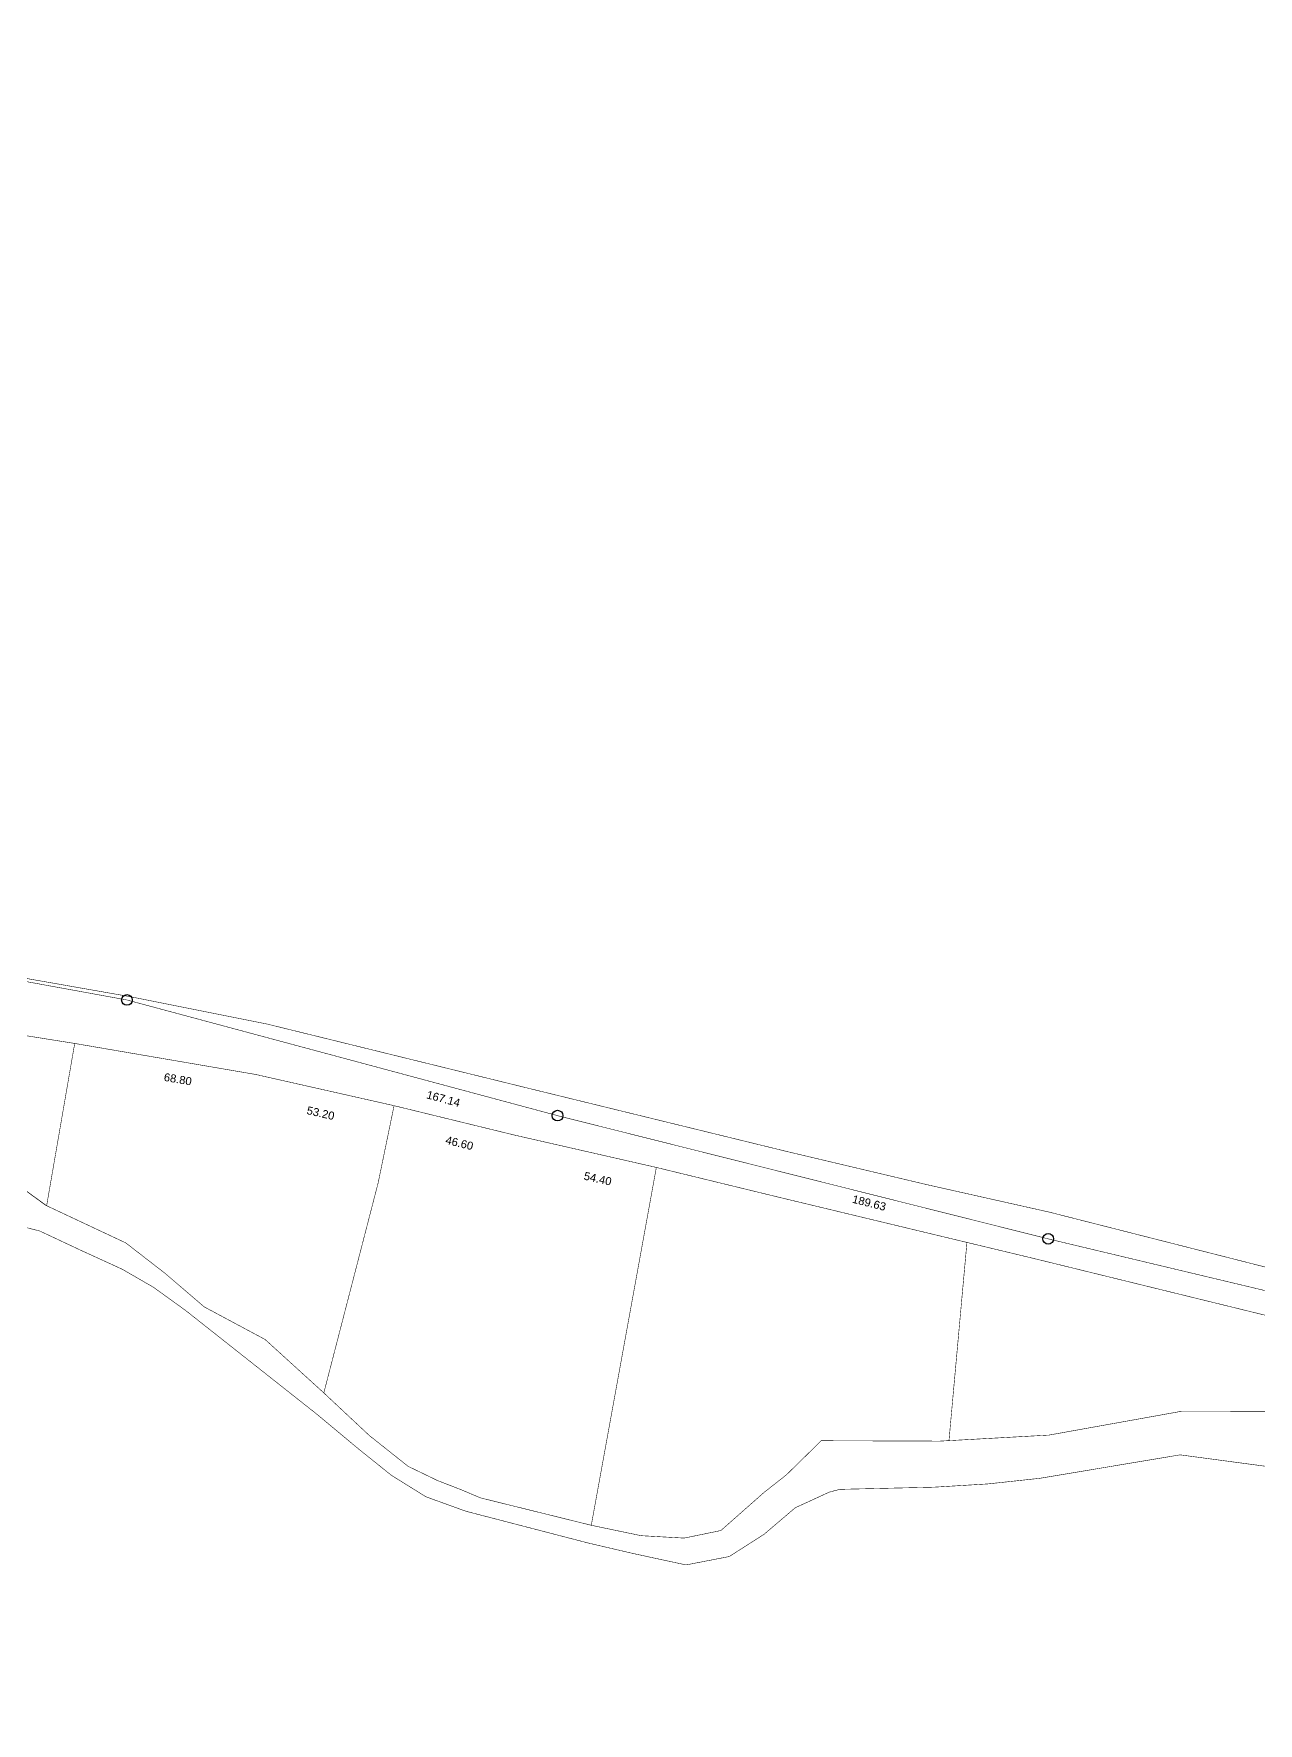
# Model space of a CAD drawing. Header units: inches. Extents: x 155688 to 157349, y 190936 to 192590.
# Drawn here: x 156408 to 156867, y 191534 to 192168 of the extents above; entities that cross this region are included whole.
import ezdxf

# ---------------------------------------------------------------- set-up
doc = ezdxf.new("R2010")
doc.units = ezdxf.units.IN
doc.header["$MEASUREMENT"] = 0
doc.header["$PDMODE"] = 32
doc.header["$PDSIZE"] = 0.5
doc.linetypes.add('DASHED_LINE', pattern=[0.75, 0.5, -0.25])
doc.styles.get("Standard").update_dxf_attribs({"font": 'arial.ttf'})
doc.dimstyles.new('1-250', dxfattribs={"dimtxt": 3, "dimasz": 0.18, "dimexe": 0.18, "dimexo": 0.0625, "dimgap": 0.09, "dimtad": 0, "dimzin": 0, "dimdsep": 46, "dimtxsty": 'Standard', "dimcen": 0.09, "dimse1": 1, "dimse2": 1, "dimsd1": 1, "dimsd2": 1, "dimadec": 0, "dimazin": 0, "dimtfac": 1, "dimtix": 1, "dimtmove": 2, "dimatfit": 3, "dimfxl": 1, "dimtolj": 1, "dimtzin": 0, "dimarcsym": 0})

# ---------------------------------------------------------------- blocks, each defined once
blk = doc.blocks.new('*D133')
at = {"layer": 'DEFPOINTS', "color": 0, "transparency": 16777216}
for p in [(156422.93, 191789.29), (156421.8, 191782.68), (156490.74, 191777.66)]:
    blk.add_point(p, dxfattribs=at)
at = {"color": 0, "transparency": 16777216, "insert": (156461.59, 191775.86), "char_height": 3, "attachment_point": 5, "rotation": 350.27099}
blk.add_mtext('\\A1;68.80', dxfattribs=at)
blk = doc.blocks.new('*D134')
at = {"layer": 'DEFPOINTS', "color": 0, "transparency": 16777216}
for p in [(156490.74, 191777.66), (156542.64, 191765.95), (156540.7, 191757.37)]:
    blk.add_point(p, dxfattribs=at)
at = {"color": 0, "transparency": 16777216, "insert": (156515.12, 191763.14), "char_height": 3, "attachment_point": 5, "rotation": 347.28611}
blk.add_mtext('\\A1;53.20', dxfattribs=at)
blk = doc.blocks.new('*D135')
at = {"layer": 'DEFPOINTS', "color": 0, "transparency": 16777216}
for p in [(156542.64, 191765.95), (156540.78, 191758.36), (156587.91, 191754.9)]:
    blk.add_point(p, dxfattribs=at)
at = {"color": 0, "transparency": 16777216, "insert": (156567.14, 191751.92), "char_height": 3, "attachment_point": 5, "rotation": 346.27584}
blk.add_mtext('\\A1;46.60', dxfattribs=at)
blk = doc.blocks.new('*D136')
at = {"layer": 'DEFPOINTS', "color": 0, "transparency": 16777216}
for p in [(156587.91, 191754.9), (156585.9, 191746.1), (156640.94, 191742.8)]:
    blk.add_point(p, dxfattribs=at)
at = {"color": 0, "transparency": 16777216, "insert": (156618.98, 191738.55), "char_height": 3, "attachment_point": 5, "rotation": 347.14797}
blk.add_mtext('\\A1;54.40', dxfattribs=at)
blk = doc.blocks.new('*D143')
at = {"layer": 'DEFPOINTS', "color": 0, "transparency": 16777216}
for p in [(156786.89, 191712.08), (156787.83, 191716.01), (157060.95, 191650.83)]:
    blk.add_point(p, dxfattribs=at)
at = {"color": 0, "transparency": 16777216, "insert": (157000.13, 191661.19), "char_height": 3, "attachment_point": 5, "rotation": 346.57849}
blk.add_mtext('\\A1;280.78', dxfattribs=at)
blk = doc.blocks.new('*D144')
at = {"layer": 'DEFPOINTS', "color": 0, "transparency": 16777216}
for p in [(156603.92, 191762.21), (156603.12, 191759.03), (156787.83, 191716.01)]:
    blk.add_point(p, dxfattribs=at)
at = {"color": 0, "transparency": 16777216, "insert": (156720.71, 191729.49), "char_height": 3, "attachment_point": 5, "rotation": 345.89725}
blk.add_mtext('\\A1;189.63', dxfattribs=at)
blk = doc.blocks.new('*D145')
at = {"layer": 'DEFPOINTS', "color": 0, "transparency": 16777216}
for p in [(156442.51, 191805.59), (156441.21, 191800.75), (156603.92, 191762.21)]:
    blk.add_point(p, dxfattribs=at)
at = {"color": 0, "transparency": 16777216, "insert": (156561.12, 191768.53), "char_height": 3, "attachment_point": 5, "rotation": 344.95648}
blk.add_mtext('\\A1;167.14', dxfattribs=at)
blk = doc.blocks.new('*D146')
at = {"layer": 'DEFPOINTS', "color": 0, "transparency": 16777216}
for p in [(156299.23, 191831.76), (156298.28, 191826.58), (156442.51, 191805.59)]:
    blk.add_point(p, dxfattribs=at)
at = {"color": 0, "transparency": 16777216, "insert": (156393.64, 191809.17), "char_height": 3, "attachment_point": 5, "rotation": 349.65042}
blk.add_mtext('\\A1;145.65', dxfattribs=at)

msp = doc.modelspace()

# ---------------------------------------------------------------- linework, layer by layer
at = {"color": 1, "linetype": 'DASHED_LINE', "ltscale": 10, "const_width": 0.2}
msp.add_lwpolyline([(155870.321, 191845.207), (155870.602, 191849.517), (156090.144, 191826.73), (156290.235, 191809.843), (156299.228, 191831.759), (156442.51, 191805.592), (156603.919, 191762.211), (156787.83, 191716.007), (157060.946, 191650.833), (157110.064, 191641.226), (157110.594, 191702.812), (157110.594, 191702.812), (157118.165, 191798.599), (157127.629, 191961.606)], dxfattribs=at)
at = {"color": 3, "const_width": 0.2}
for points in [[(157114.785, 191650.338), (157037.424, 191666.396), (156982.493, 191680.238), (156885.134, 191701.385), (156788.255, 191726.034), (156742.329, 191736.344), (156690.067, 191748.726), (156593.186, 191772.434), (156494.996, 191796.578), (156443.587, 191806.85), (156395.481, 191815.301), (156296.374, 191829.607), (156195.273, 191846.216), (156139.738, 191851.552), (156095.688, 191855.457), (156039.419, 191861.597), (155985.776, 191867.634), (155874.86, 191891.574), (155861.018, 191892.741), (155845.868, 191896.693)], [(156422.932, 191789.289), (156393.307, 191794.017), (156381.457, 191795.284), (156374.507, 191755.08), (156376.784, 191754.358), (156412.414, 191728.442), (156422.932, 191789.289)], [(156490.742, 191777.663), (156422.932, 191789.289)], [(157052.077, 191642.668), (156978.233, 191660.294), (156880.634, 191684.562), (156783.633, 191708.364), (156686.76, 191731.643), (156640.944, 191742.798), (156587.907, 191754.899), (156542.638, 191765.954), (156490.742, 191777.663)], [(156542.638, 191765.954), (156536.66, 191736.964), (156516.307, 191658.25)], [(156640.944, 191742.798), (156616.554, 191608.612)], [(156757.361, 191714.677), (156750.63, 191640.344)]]:
    msp.add_lwpolyline(points, dxfattribs=at)
at = {"color": 2, "const_width": 0.2}
for points in [[(155870.321, 191845.207), (155870.602, 191849.517), (155882.264, 191848.307), (155904.395, 191846.01), (155918.352, 191844.561), (156052.153, 191830.673), (156090.144, 191826.73), (156290.235, 191809.843), (156299.228, 191831.759), (156442.51, 191805.592), (156603.919, 191762.211), (156787.83, 191716.007), (157047.29, 191654.092), (157044.018, 191639.451)], [(156376.784, 191754.358), (156411.977, 191728.647), (156442.099, 191714.483), (156456.787, 191703.096), (156471.466, 191690.518), (156494.303, 191678.28), (156516.307, 191658.25), (156533.333, 191642.3), (156547.911, 191630.708), (156559.016, 191625.344), (156567.481, 191622.071), (156575.018, 191618.893), (156616.554, 191608.612), (156635.203, 191604.717), (156651.347, 191603.804), (156665.135, 191606.64), (156681.318, 191620.937), (156689.698, 191627.528), (156702.747, 191640.318), (156747.266, 191640.168), (156788.083, 191642.428), (156837.197, 191651.251), (156875.945, 191651.356)], [(156875.068, 191629.969), (156837.244, 191635.021), (156784.78, 191626.236), (156765.234, 191624.122), (156745.13, 191622.902), (156709.715, 191622.084), (156705.778, 191621.047), (156693.028, 191615.194), (156681.31, 191605.225), (156668.284, 191596.896), (156652.058, 191593.745), (156632.143, 191598.051), (156615.41, 191601.96), (156569.521, 191613.89), (156554.582, 191619.295), (156541.613, 191627.367), (156529.263, 191637.286), (156513.913, 191650.093), (156464.355, 191689.275), (156452.425, 191697.878), (156440.737, 191704.631), (156425.33, 191711.68), (156409.897, 191718.933), (156389.911, 191724.078)]]:
    msp.add_lwpolyline(points, dxfattribs=at)
at = {"color": 3}
msp.add_circle((156515.123, 191763.142), 827.23, dxfattribs=at)
at = {"color": 2}
for centre in [(156442.51, 191805.592), (156603.919, 191762.211), (156787.83, 191716.007)]:
    msp.add_circle(centre, 2, dxfattribs=at)

# ---------------------------------------------------------------- dimensions: what is measured, and where the dimension line sits
for base, p1, p2, angle, picture, middle in [((156298.283, 191826.582), (156442.51, 191805.592), (156299.228, 191831.759), 169.650417, '*D146', (156393.641, 191809.167)), ((156441.21, 191800.754), (156603.919, 191762.211), (156442.51, 191805.592), 164.956476, '*D145', (156561.115, 191768.528)), ((156603.12, 191759.031), (156787.83, 191716.007), (156603.919, 191762.211), 165.897252, '*D144', (156720.714, 191729.487)), ((156786.893, 191712.079), (157060.946, 191650.833), (156787.83, 191716.007), 166.578492, '*D143', (157000.129, 191661.195))]:
    dim = msp.add_linear_dim(base=base, p1=p1, p2=p2, angle=angle, dimstyle='1-250', dxfattribs=at)
    dim.commit()
    dim.dimension.update_dxf_attribs({"geometry": picture, "text_midpoint": middle, "dimtype": 161})
at = {"color": 3}
for base, p1, p2, angle, picture, middle in [((156421.799, 191782.681), (156490.742, 191777.663), (156422.932, 191789.289), 170.270987, '*D133', (156461.585, 191775.859)), ((156540.701, 191757.371), (156490.742, 191777.663), (156542.638, 191765.954), 347.286115, '*D134', (156515.123, 191763.142)), ((156540.783, 191758.36), (156587.907, 191754.899), (156542.638, 191765.954), 166.275837, '*D135', (156567.14, 191751.923)), ((156585.899, 191746.098), (156640.944, 191742.798), (156587.907, 191754.899), 167.147967, '*D136', (156618.977, 191738.551))]:
    dim = msp.add_linear_dim(base=base, p1=p1, p2=p2, angle=angle, dimstyle='1-250', dxfattribs=at)
    dim.commit()
    dim.dimension.update_dxf_attribs({"geometry": picture, "text_midpoint": middle, "dimtype": 161})

doc.saveas('drawing.dxf')
